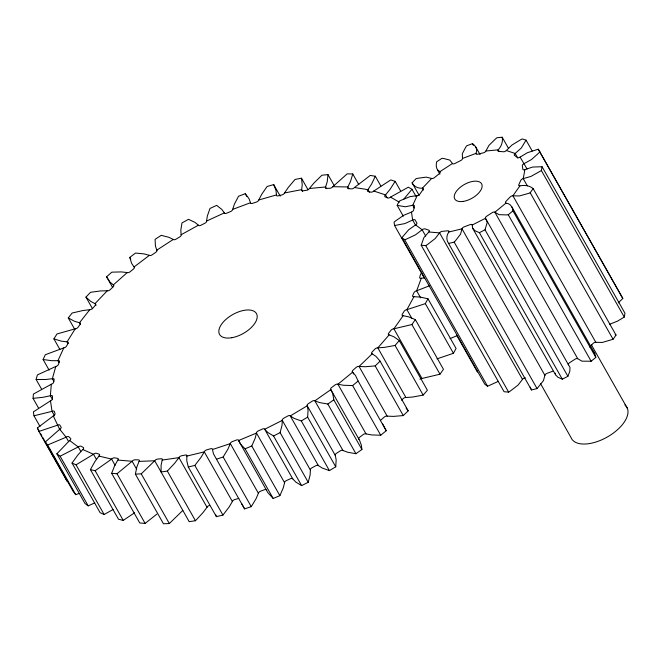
<?xml version="1.0" encoding="UTF-8"?>
<svg xmlns="http://www.w3.org/2000/svg" width="661" height="661" viewBox="0 0 661 661"><rect width="100%" height="100%" fill="white"/><g stroke="black" fill="none" stroke-linecap="round" stroke-linejoin="round"><path stroke-width="0.99" d="M92.474 308.629L85.947 297.103L90.532 292.286L100.679 290.923L107.247 290.782A2.322 1.182 -29.5 0 0 110.213 289.667L113.138 286.849A2.322 1.182 -29.5 0 0 113.304 284.941L127.251 272.555A2.322 1.182 -29.5 0 0 130.184 271.712L133.456 269.027A2.322 1.182 -29.5 0 0 134.034 266.986L149.411 255.328A2.322 1.182 -29.5 0 0 152.245 254.766L155.806 252.271A2.322 1.182 -29.5 0 0 156.789 250.147L173.289 239.439A2.322 1.182 -29.5 0 0 175.983 239.175L179.759 236.911A2.322 1.182 -29.5 0 0 181.122 234.746L198.432 225.194A2.322 1.182 -29.5 0 0 200.927 225.236L204.844 223.253A2.322 1.182 -29.5 0 0 206.562 221.08L224.343 212.875A2.322 1.182 -29.5 0 0 226.591 213.222L230.573 211.553A2.322 1.182 -29.5 0 0 232.614 209.421L250.527 202.72A2.322 1.182 -29.5 0 0 252.477 203.357L256.451 202.043A2.322 1.182 -29.5 0 0 258.765 199.994L276.463 194.921A2.322 1.182 -29.5 0 0 278.083 195.846L281.966 194.904A2.322 1.182 -29.5 0 0 284.519 192.971L301.647 189.641A2.322 1.182 -29.5 0 0 302.903 190.822L306.63 190.277A2.322 1.182 -29.5 0 0 309.365 188.509L314.033 182.965L321.924 175.198L327.996 174.62L327.236 181.709L325.592 186.972L326.6 188.74M206.562 221.08L207.323 216.073L210 208.438L216.659 205.364L221.79 209.397L224.343 212.875M38.569 408.118L33.05 398.36L33.414 394.055L51.327 384.248A2.322 1.182 -29.5 0 0 53.64 382.19L54.128 379.538A2.322 1.182 -29.5 0 0 52.351 378.745L45.378 379.521L36.115 379.48L37.404 374.886L55.797 366.475A2.322 1.182 -29.5 0 0 58.342 364.541L59.383 361.741A2.322 1.182 -29.5 0 0 57.953 360.675L51.475 360.675L43.114 359.518L45.303 354.726L63.811 347.876A2.322 1.182 -29.5 0 0 66.546 346.1L68.108 343.208A2.322 1.182 -29.5 0 0 67.058 341.886L61.2 341.117L53.905 338.87L56.953 333.97L75.214 328.814A2.322 1.182 -29.5 0 0 78.081 327.228L80.146 324.303A2.322 1.182 -29.5 0 0 79.485 322.758L74.371 321.229L68.273 317.924L72.132 313.025L82.749 310.571L89.789 309.662A2.322 1.182 -29.5 0 0 92.738 308.299L95.25 305.399A2.322 1.182 -29.5 0 0 95.002 303.647L107.247 290.782M51.327 384.248L50.368 395.749L52.368 399.294M33.05 398.36L43.031 397.294L50.368 395.749A2.322 1.182 -29.5 0 1 52.459 396.253L52.516 398.707A2.322 1.182 -29.5 0 1 50.492 400.847L33.397 411.861L33.975 415.794L52.029 411.357A2.322 1.182 -29.5 0 1 54.392 411.563L55.012 413.778A2.322 1.182 -29.5 0 1 53.31 415.951L37.371 427.956L38.867 431.443L57.317 425.263A2.322 1.182 -29.5 0 1 59.911 425.163L61.068 427.097A2.322 1.182 -29.5 0 1 59.721 429.262L45.245 442.027L47.642 445.002L66.117 437.202A2.322 1.182 -29.5 0 1 68.884 436.805L70.57 438.408A2.322 1.182 -29.5 0 1 69.603 440.523L56.871 453.801L60.11 456.206L78.262 446.935A2.322 1.182 -29.5 0 1 81.154 446.249L83.327 447.497A2.322 1.182 -29.5 0 1 82.765 449.521L77.824 455.041L72.024 463.047L76.048 464.832L93.523 454.281A2.322 1.182 -29.5 0 1 96.481 453.306L99.092 454.173A2.322 1.182 -29.5 0 1 98.943 456.082L94.862 461.659L90.408 469.591L95.143 470.723L111.593 459.089A2.322 1.182 -29.5 0 1 114.56 457.858L117.567 458.329A2.322 1.182 -29.5 0 1 117.832 460.064L114.684 465.592L111.659 473.301L117.014 473.755L132.126 461.271A2.322 1.182 -29.5 0 1 135.042 459.8L138.389 459.858A2.322 1.182 -29.5 0 1 139.058 461.403L136.901 466.782L135.373 474.111L141.239 473.871L154.715 460.775A2.322 1.182 -29.5 0 1 157.525 459.098L161.144 458.751A2.322 1.182 -29.5 0 1 162.209 460.064L161.094 465.179L161.086 471.987L167.349 471.078L174.694 463.196L178.924 457.619A2.322 1.182 -29.5 0 1 181.577 455.768L185.394 455.024A2.322 1.182 -29.5 0 1 186.84 456.082L186.782 460.841L188.302 466.997L216.395 516.654L222.931 515.076L229.078 507.078L232.383 501.525A2.322 1.182 -29.5 0 1 234.829 499.534L238.77 498.402M188.302 466.997L194.838 465.418L200.977 457.412L204.29 451.868A2.322 1.182 -29.5 0 1 206.728 449.868L210.669 448.736A2.322 1.182 -29.5 0 1 212.462 449.521L230.309 443.622A2.322 1.182 -29.5 0 1 232.49 441.523L236.481 440.028A2.322 1.182 -29.5 0 1 238.58 440.523L256.476 433.046A2.322 1.182 -29.5 0 1 258.352 430.889L262.318 429.063A2.322 1.182 -29.5 0 1 264.689 429.262L282.28 420.355A2.322 1.182 -29.5 0 1 283.825 418.182L287.684 416.05A2.322 1.182 -29.5 0 1 290.278 415.943L318.379 465.608L322.37 468.104L329.401 470.607L335.747 466.806L307.646 417.141L308.059 410.175L307.233 405.788A2.322 1.182 -29.5 0 1 308.398 403.64L312.083 401.252A2.322 1.182 -29.5 0 1 314.851 400.839L330.83 389.626A2.322 1.182 -29.5 0 1 331.607 387.544L335.036 384.942A2.322 1.182 -29.5 0 1 337.928 384.239L352.619 372.193A2.322 1.182 -29.5 0 1 352.999 370.21L356.105 367.45A2.322 1.182 -29.5 0 1 359.063 366.467L365.343 366.723L375.175 365.913L380.092 361.17L376.018 356.428L372.184 353.817A2.322 1.182 -29.5 0 1 372.143 351.983L374.87 349.115A2.322 1.182 -29.5 0 1 377.836 347.868L384.661 347.347L395.063 345.439L399.294 340.564L393.849 336.763L389.139 334.863A2.322 1.182 -29.5 0 1 388.685 333.21L390.981 330.293A2.322 1.182 -29.5 0 1 393.89 328.806L411.894 324.543L415.356 319.627L408.647 316.842L403.144 315.694A2.322 1.182 -29.5 0 1 402.285 314.256L404.102 311.339A2.322 1.182 -29.5 0 1 406.912 309.654L425.337 303.639L427.973 298.78L420.123 297.07L413.935 296.69A2.322 1.182 -29.5 0 1 412.695 295.492L414.001 292.641A2.322 1.182 -29.5 0 1 416.645 290.782L429.419 285.816M335.747 466.806L336.16 459.841L335.325 455.454L307.233 405.788L290.278 415.943L294.269 418.438L301.3 420.941L329.401 470.607M292.79 478.919L264.689 429.262L267.738 432.426L273.53 435.963L280.124 432.625L282.049 425.18L282.28 420.355L310.381 470.021L310.149 474.846L308.216 482.29L301.631 485.628L295.839 482.092L292.79 478.919A2.322 1.182 -29.5 0 0 290.419 478.729L286.453 480.555A2.322 1.182 -29.5 0 0 284.569 482.712L283.28 487.884L279.876 495.667L273.175 498.468L267.771 492.528L238.58 440.523L240.629 444.299L245.074 448.802L273.175 498.468M525.371 377.819A2.322 1.182 -29.5 0 0 522.496 379.397L518.059 385.074L510.342 391.023L508.648 392.113L504.079 391.733L421.189 245.223L423.891 237.621L428.807 231.986A2.322 1.182 -29.5 0 0 428.758 230.16L425.073 228.937A2.322 1.182 -29.5 0 0 422.148 229.772L415.496 234.837L406.507 239.067L404.672 239.745L401.896 237.696L408.663 229.772L415.595 224.922A2.322 1.182 -29.5 0 0 416.752 222.774L415.125 220.063A2.322 1.182 -29.5 0 0 412.638 220.014L404.929 223.583L394.559 225.517L394.072 222.154L395.575 220.914L403.722 215.288L411.481 212.065A2.322 1.182 -29.5 0 0 413.646 209.967L414.34 206.232A2.322 1.182 -29.5 0 0 412.737 205.298L405.3 206.769L397.187 205.381L399.062 201.291L400.863 200.374L409.927 196.672L417.165 195.631A2.322 1.182 -29.5 0 0 419.966 193.946L422.866 189.831A2.322 1.182 -29.5 0 0 422.42 188.178L431.666 178.462A2.322 1.182 -29.5 0 0 434.624 177.479L439.235 173.694A2.322 1.182 -29.5 0 0 440.011 171.612L452.488 163.515A2.322 1.182 -29.5 0 0 455.082 163.407L460.601 160.615A2.322 1.182 -29.5 0 0 462.477 158.466L476.019 153.393A2.322 1.182 -29.5 0 0 477.804 154.178L483.274 152.856A2.322 1.182 -29.5 0 0 485.926 151.005L498.187 149.84C501.319 146.453 503.178 141.851 502.203 137.232L497.014 137.719L495.502 138.95L488.95 145.387L485.926 151.005M552.836 371.185L547.217 373.283A2.322 1.182 -29.5 0 0 544.904 375.341L543.433 380.645L537.062 388.602L531.485 389.949L530.213 387.189M476.019 153.393C477.812 149.626 475.78 145.668 472.45 143.652L466.724 145.792L465.757 147.139L462.328 153.691L462.477 158.466M609.715 324.254L617.531 321.13L624.273 317.073L624.984 313.264L542.094 166.754L532.642 167.043L524.908 169.613L523.231 178.619L527.304 185.807M624.273 317.073L541.384 170.563L542.094 166.754M309.365 188.509L325.592 186.972A2.322 1.182 -29.5 0 0 326.468 188.402L329.955 188.261A2.322 1.182 -29.5 0 0 332.83 186.683L347.157 173.86L352.776 173.967L350.495 181.502L347.835 186.972A2.322 1.182 -29.5 0 0 348.306 188.616L351.487 188.881A2.322 1.182 -29.5 0 0 354.436 187.526L370.259 175.438L375.316 176.231L380.835 185.981M232.614 209.421L234.424 204.117L238.547 196.226L245.256 193.714L248.999 198.664L250.527 202.72M55.797 366.475L52.351 378.745L53.855 381.405M266.68 490.189A2.322 1.182 -29.5 0 0 264.574 489.694L260.583 491.189A2.322 1.182 -29.5 0 0 258.401 493.288L256.08 498.691L251.254 506.665L244.578 508.879L241.562 503.5M424.668 277.926L421.313 278.215L416.645 290.782L420.66 297.871M375.316 176.231L371.573 184.072L367.946 189.633A2.322 1.182 -29.5 0 0 367.995 191.459L370.821 192.136A2.322 1.182 -29.5 0 0 373.787 191.029L390.791 179.908L395.187 181.37L400.706 191.12M258.765 199.994L261.591 194.499L267.085 186.493L273.712 184.593L280.239 196.127M499.204 151.633L498.187 149.84A2.322 1.182 -29.5 0 0 498.865 151.377L503.343 151.757A2.322 1.182 -29.5 0 0 506.309 150.526L511.978 145.032L520.513 139.826L522.322 138.926L526.073 140.165L521.24 148.105L515.175 153.468A2.322 1.182 -29.5 0 0 514.613 155.492L517.323 157.508A2.322 1.182 -29.5 0 0 520.1 157.103L527.437 152.691L538.269 149.196L622.819 298.458L618.275 302.895M63.811 347.876L57.953 360.675L58.953 362.443M417.165 195.631L412.737 205.298L414.257 208M533.138 188.575L616.027 335.086L613.069 339.275L602.295 342.448L595.801 342.299L512.911 195.796L519.91 185.89C524.479 184.857 529.469 185.493 533.138 188.575L530.18 192.772L528.337 193.466L519.406 195.945L512.911 195.796A2.322 1.182 -29.5 0 0 509.97 197.168L506.128 201.2A2.322 1.182 -29.5 0 0 505.962 203.109L494.858 212.214A2.322 1.182 -29.5 0 0 492.015 212.776L486.843 216.13A2.322 1.182 -29.5 0 0 485.488 218.295L472.194 225.029A2.322 1.182 -29.5 0 0 469.946 224.682L464.328 226.781A2.322 1.182 -29.5 0 0 462.014 228.83L448.827 232.019C446.39 235.423 446.092 240.001 448.596 243.446L531.485 389.949M472.665 228.276L475.077 230.788L479.399 232.655L485.017 229.813L487.248 222.319L485.488 218.295L569.989 367.475L569.807 371.3L567.906 376.316L562.288 379.166L557.967 377.291L555.546 374.779L472.665 228.276L472.194 225.029M245.074 448.802L251.775 446.001L255.187 438.218L256.476 433.046L284.569 482.712M413.935 296.69L406.912 309.654L411.927 318.519M436.987 358.857L453.438 353.305L456.065 348.446L427.973 298.78M395.187 181.37L390.04 189.36L385.52 194.921A2.322 1.182 -29.5 0 0 385.165 196.895L387.561 197.953A2.322 1.182 -29.5 0 0 390.494 197.118L408.349 187.187L411.993 189.286L416.009 196.375M284.519 192.971L288.303 187.402L295.062 179.437L301.474 178.189L308.001 189.715M75.214 328.814L67.058 341.886L68.058 343.662M212.462 449.521L213.462 453.834L216.478 459.213L223.162 456.999L227.979 449.034L230.309 443.622L258.401 493.288M209.677 505.425A2.322 1.182 -29.5 0 0 207.025 507.284L202.795 512.862L195.449 520.736L189.186 521.653L154.715 460.775L139.058 461.403M403.144 315.694L393.89 328.806L421.991 378.472L439.995 374.209L443.457 369.292L415.356 319.627M411.993 189.286L403.524 199.465M89.789 309.662L79.485 322.758L80.493 324.526M182.816 510.441L169.34 523.537L163.474 523.768L135.373 474.111M389.139 334.863L377.836 347.868L405.937 397.534L412.761 397.013L423.164 395.096L427.394 390.23L399.294 340.564M539.938 151.956L531.543 159.516L524.033 163.647A2.322 1.182 -29.5 0 0 522.33 165.812L522.818 169.109A2.322 1.182 -29.5 0 0 524.908 169.613M419.198 195.416L412.084 182.833L415.992 178.718L417.793 178.272L426.205 177.131L431.666 178.462M401.607 400.211L402.97 398.781A2.322 1.182 -29.5 0 1 405.937 397.534M589.662 347.025L592.851 343.67A2.322 1.182 -29.5 0 1 595.801 342.299M448.596 243.446L454.181 242.1L455.446 240.778L460.552 234.143L462.014 228.83L544.904 375.341M372.184 353.817L359.063 366.467L387.164 416.133L393.444 416.389L403.276 415.579L408.192 410.836L380.092 361.17M113.304 284.941L109.941 281.991L106.586 276.802L111.808 272.167L121.277 271.919L127.251 272.555M156.822 514.151L145.114 523.421L139.76 522.967L111.659 473.301M511.878 206.901L594.768 353.404L595.834 357.386L591.141 361.237L581.944 361.162L577.747 358.716L494.858 212.214L499.055 214.66L506.582 214.908L508.251 214.734L512.953 210.884C512.762 206.951 510.11 203.381 505.962 203.109M382.579 423.734L386.222 430.724L380.719 435.235L371.656 434.93L366.029 433.905L337.928 384.239L343.555 385.264L352.619 385.57L358.122 381.058L355.502 375.465L352.619 372.193L353.627 373.961M134.034 266.986L131.646 263.409L129.779 257.426L135.538 253.056L144.156 253.923L149.411 255.328M134.571 512.787L123.243 520.381L118.501 519.257L90.408 469.591M342.952 450.505L314.851 400.839L319.709 402.615L327.831 404.036L333.822 399.839L332.706 393.493L330.83 389.626L359.543 440.259L361.336 445.142L361.914 449.505L355.932 453.702L347.802 452.281L342.952 450.505A2.322 1.182 -29.5 0 0 340.175 450.918L336.499 453.297A2.322 1.182 -29.5 0 0 335.325 455.454M541.384 170.563L530.899 176.437L523.231 178.619A2.322 1.182 -29.5 0 0 520.694 180.552L518.852 184.568A2.322 1.182 -29.5 0 0 519.91 185.89M421.189 245.223L425.758 245.611L427.46 244.52L435.169 238.571L439.606 232.895A2.322 1.182 -29.5 0 1 442.482 231.309L447.571 230.829A2.322 1.182 -29.5 0 1 448.827 232.019M301.3 420.941L307.646 417.141M112.99 509.573L104.149 514.498L100.125 512.713L72.024 463.047M498.386 381.339L487.554 386.247L484.786 384.198L401.896 237.696M94.754 502.889L88.21 505.863L84.972 503.467L56.871 453.801M457.519 335.482L450.067 338.589M45.245 442.027L73.338 491.693L75.734 494.668L79.072 493.486M186.84 456.082L204.29 451.868L232.383 501.525M162.209 460.064L178.924 457.619L207.025 507.284M332.83 186.683L347.835 186.972L348.843 188.74M428.807 231.986L439.606 232.895L522.496 379.397M117.832 460.064L132.126 461.271L136.637 469.252M354.436 187.526L367.946 189.633L369.449 192.293M98.943 456.082L111.593 459.089L115.105 465.294M506.309 150.526L515.175 153.468L517.72 157.954M373.787 191.029L385.52 194.921L387.024 197.581M82.765 449.521L93.523 454.281L96.531 459.602M390.494 197.118L399.343 202.208M173.289 239.439L168.861 237.299L161.259 235.333L155.079 239.34L155.434 246.008L156.789 250.147M452.488 163.515L449.736 160.061L443.432 158.442L441.953 158.326L436.681 161.755C435.797 165.357 435.913 170.059 440.011 171.612M415.595 224.922L422.148 229.772L425.701 236.06M69.603 440.523L78.262 446.935L80.774 451.372M615.151 334.416L616.027 335.086M592.479 350.809L594.768 353.404M198.432 225.194L194.904 222.352L188.476 219.328L181.998 222.906L180.825 230.127L181.122 234.746M85.947 297.103L90.722 301.391L95.002 303.647L96.01 305.423M406.102 408.118L408.192 410.836M59.721 429.262L66.117 437.202L68.628 441.639M622.819 298.458L538.269 149.196M520.1 157.103L527.09 169.034M412.084 182.833C413.984 186.699 418.215 188.6 422.42 188.178L423.437 189.98M526.073 140.165L532.179 150.956M502.203 137.232L508.301 148.014M530.18 192.772L613.069 339.275M591.43 344.852L627.405 408.44M512.953 210.884L595.834 357.386M475.49 146.494L480.068 154.583M472.45 143.652L473.466 145.453M508.251 214.734L591.141 361.237M485.017 229.813L567.906 376.316M479.399 232.655L562.288 379.166M437.334 169.637L439.879 174.132M540.591 383.735L570.988 437.466A31.794 16.228 -29.5 0 0 608.657 436.227A31.794 16.228 -29.5 0 0 624.934 404.97M454.181 242.1L537.062 388.602M415.686 225.401L412.638 220.014L411.481 212.065M425.758 245.611L508.648 392.113M397.187 205.381L403.284 216.172M404.672 239.745L487.554 386.247M394.559 225.517L424.569 278.545M456.602 335.168L477.449 372.019L477.209 370.342M352.776 173.967L358.799 184.609M425.337 303.639L453.438 353.305M327.996 174.62L334.02 185.27M411.894 324.543L439.995 374.209M395.063 345.439L423.164 395.096M302.647 191.409L301.647 189.641L302.234 184.683L301.474 178.189M375.175 365.913L403.276 415.579M358.122 381.058L386.222 430.724M245.256 193.714L246.76 196.375M352.619 385.57L380.719 435.235M333.822 399.839L361.914 449.505M327.831 404.036L355.932 453.702M280.124 432.625L308.216 482.29M273.53 435.963L301.631 485.628M251.775 446.001L279.876 495.667M129.779 257.426L130.787 259.203M223.162 456.999L251.254 506.665M216.478 459.213L244.578 508.879M106.586 276.802L112.61 287.444M194.838 465.418L222.931 515.076M167.349 471.078L195.449 520.736M68.273 317.924L74.8 329.451M141.239 473.871L169.34 523.537M53.905 338.87L59.92 349.512M117.014 473.755L145.114 523.421M43.114 359.518L49.137 370.16M95.143 470.723L123.243 520.381M36.115 379.48L41.635 389.238M54.541 415.794L52.029 411.357L50.492 400.847M59.821 429.7L53.31 415.951M76.048 464.832L104.149 514.498M60.11 456.206L88.21 505.863M33.975 415.794L39.99 426.436M47.642 445.002L75.734 494.668M37.371 427.956L39.379 431.501M40.379 433.277L41.883 435.938M42.891 437.706L45.898 443.027M46.898 444.803L47.906 446.58M48.906 448.348L51.922 453.669M52.921 455.446L53.929 457.222M54.929 458.99L56.433 461.651M57.441 463.427L58.441 465.204M61.456 470.525L62.456 472.293M63.456 474.069L64.968 476.73M38.867 431.443L66.968 481.109L65.464 477.614M273.712 184.593L275.984 190.376L276.463 194.921M215.775 514.861L216.395 516.654M555.314 373.151L555.546 374.779M310.381 470.021A2.322 1.182 -29.5 0 1 311.918 467.848L315.776 465.716A2.322 1.182 -29.5 0 1 318.379 465.608M358.931 439.292A2.322 1.182 -29.5 0 1 359.708 437.21L363.137 434.608A2.322 1.182 -29.5 0 1 366.029 433.905M380.439 420.669A2.322 1.182 -29.5 0 1 381.091 419.875L384.198 417.116A2.322 1.182 -29.5 0 1 387.164 416.133M419.9 379.191A2.322 1.182 -29.5 0 1 421.991 378.472M421.817 273.026A2.322 1.182 -29.5 0 0 420.47 274.555L419.702 277.281A2.322 1.182 -29.5 0 0 421.313 278.215M568.369 364.798A2.322 1.182 -29.5 0 1 569.732 362.633L574.905 359.278A2.322 1.182 -29.5 0 1 577.747 358.716M231.879 337.705A21.193 10.824 -29.5 0 0 256.832 314.396A21.193 10.824 -29.5 0 0 225.318 319.957A21.193 10.824 -29.5 0 0 231.879 337.705M463.064 201.431A15.418 7.866 -29.5 0 0 481.985 184.75A15.418 7.866 -29.5 0 0 459.478 187.939A15.418 7.866 -29.5 0 0 463.064 201.431"/></g></svg>
